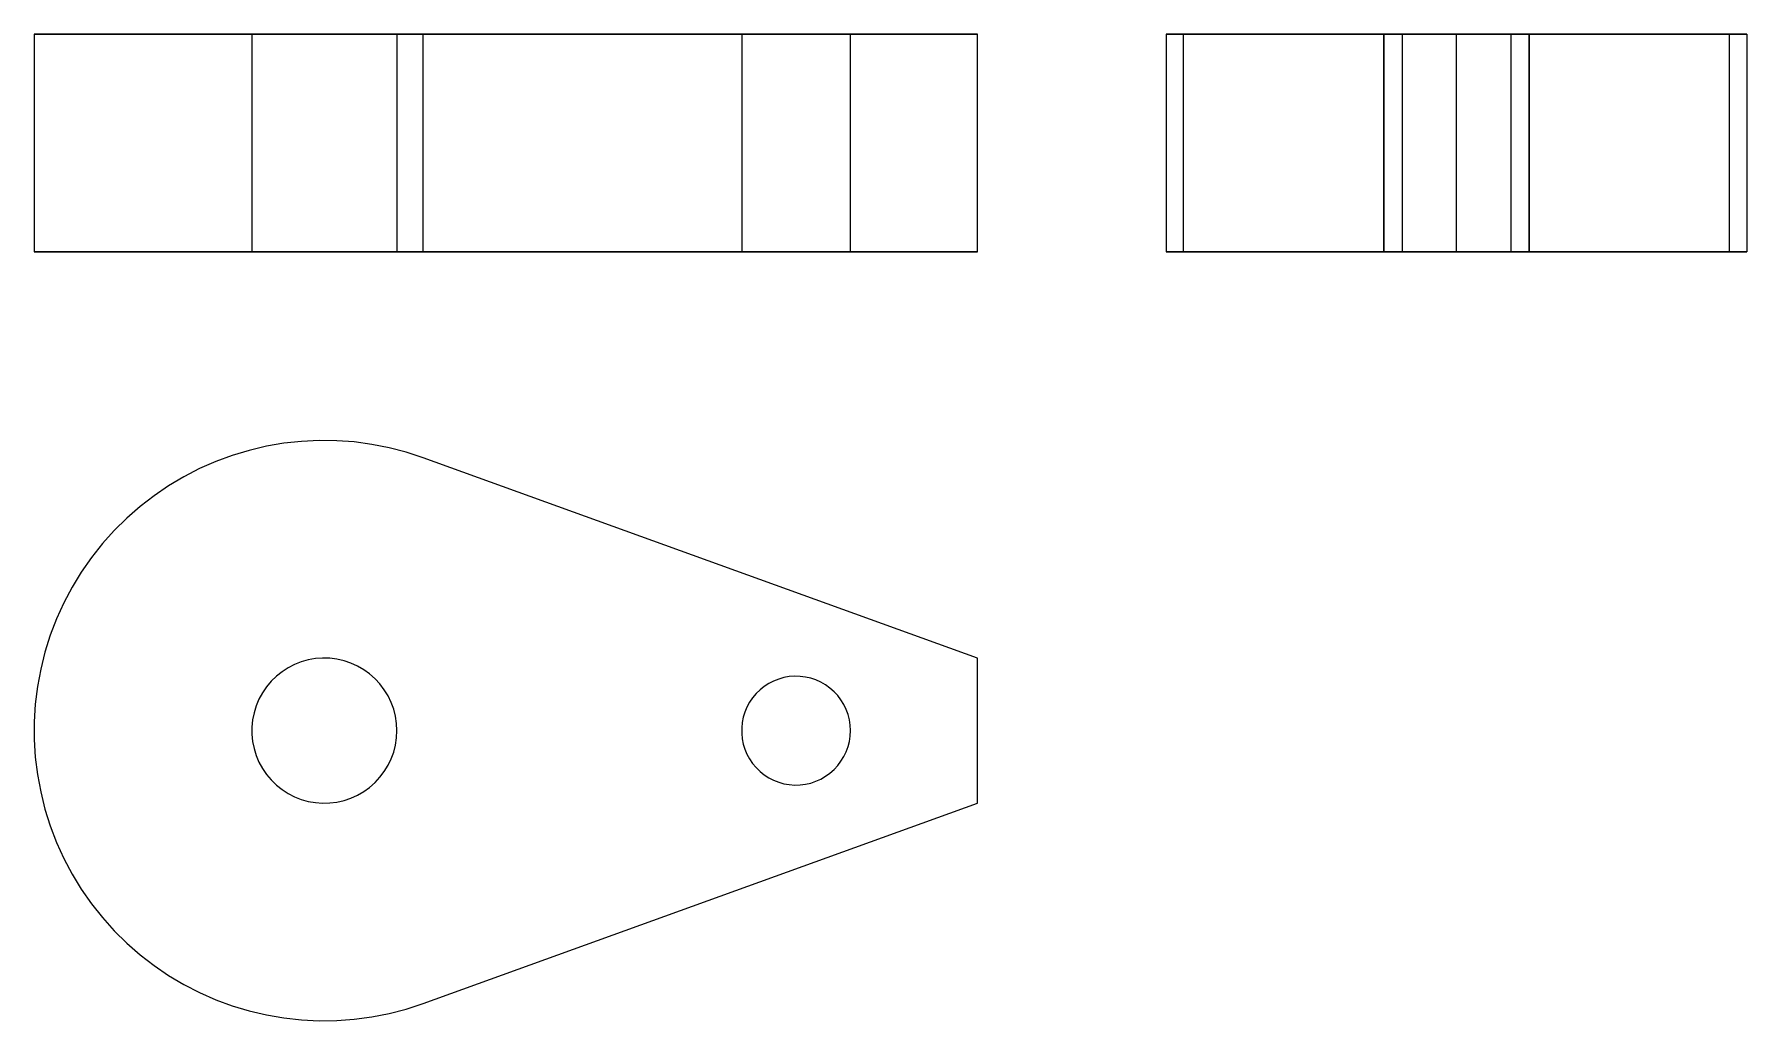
# Model space of a CAD drawing. Extents: x 0 to 1.97, y 0 to 1.13.
import ezdxf

# ---------------------------------------------------------------- set-up
doc = ezdxf.new("R2010")
doc.units = 0
doc.linetypes.add('HIDDEN', pattern=[9, 6, -3])
for name, color, linetype in [('FRONT', 7, 'CONTINUOUS'), ('FRONT_HID', 7, 'HIDDEN'), ('RIGHT', 7, 'CONTINUOUS'), ('RIGHT_HID', 7, 'HIDDEN'), ('TOP', 7, 'CONTINUOUS'), ('TOP_HID', 7, 'HIDDEN')]:
    doc.layers.add(name, color=color, linetype=linetype)

msp = doc.modelspace()

# ---------------------------------------------------------------- linework, layer by layer
at = {"layer": 'FRONT'}
for p, q in [((0.44665, 1.133221), (0, 1.133221)), ((0, 1.133221), (0, 0.883221)), ((1.083333, 1.133221), (0.44665, 1.133221)), ((0.44665, 0.883221), (0.44665, 1.133221)), ((1.083333, 0.883221), (1.083333, 1.133221)), ((0.44665, 0.883221), (0, 0.883221)), ((1.083333, 0.883221), (0.44665, 0.883221))]:
    msp.add_line(p, q, dxfattribs=at)
at = {"layer": 'FRONT_HID', "linetype": 'HIDDEN'}
for p, q in [((0, 1.133221), (0.44665, 1.133221)), ((0.416667, 1.133221), (0.25, 1.133221)), ((0.25, 1.133221), (0.416667, 1.133221)), ((0.25, 1.133221), (0.25, 0.883221)), ((0.416667, 0.883221), (0.416667, 1.133221)), ((0.44665, 1.133221), (1.083333, 1.133221)), ((0.44665, 0.883221), (0.44665, 1.133221)), ((0.9375, 1.133221), (0.8125, 1.133221)), ((0.8125, 1.133221), (0.9375, 1.133221)), ((0.8125, 1.133221), (0.8125, 0.883221)), ((0.9375, 0.883221), (0.9375, 1.133221)), ((1.083333, 0.883221), (1.083333, 1.133221)), ((0, 0.883221), (0.44665, 0.883221)), ((0.416667, 0.883221), (0.25, 0.883221)), ((0.25, 0.883221), (0.416667, 0.883221)), ((0.44665, 0.883221), (1.083333, 0.883221)), ((0.9375, 0.883221), (0.8125, 0.883221)), ((0.8125, 0.883221), (0.9375, 0.883221))]:
    msp.add_line(p, q, dxfattribs=at)
at = {"layer": 'RIGHT'}
for p, q in [((1.319852, 1.133221), (1.3, 1.133221)), ((1.3, 1.133221), (1.3, 0.883221)), ((1.55, 1.133221), (1.319852, 1.133221)), ((1.319852, 0.883221), (1.319852, 1.133221)), ((1.716667, 1.133221), (1.55, 1.133221)), ((1.55, 0.883221), (1.55, 1.133221)), ((1.946815, 1.133221), (1.716667, 1.133221)), ((1.716667, 0.883221), (1.716667, 1.133221)), ((1.966667, 1.133221), (1.946815, 1.133221)), ((1.946815, 0.883221), (1.946815, 1.133221)), ((1.966667, 1.133221), (1.966667, 0.883221)), ((1.319852, 0.883221), (1.3, 0.883221)), ((1.55, 0.883221), (1.319852, 0.883221)), ((1.716667, 0.883221), (1.55, 0.883221)), ((1.946815, 0.883221), (1.716667, 0.883221)), ((1.966667, 0.883221), (1.946815, 0.883221))]:
    msp.add_line(p, q, dxfattribs=at)
at = {"layer": 'RIGHT_HID', "linetype": 'HIDDEN'}
for p, q in [((1.3, 1.133221), (1.966667, 1.133221)), ((1.633333, 1.133221), (1.55, 1.133221)), ((1.55, 1.133221), (1.716667, 1.133221)), ((1.55, 1.133221), (1.55, 0.883221)), ((1.633333, 1.133221), (1.570833, 1.133221)), ((1.570833, 1.133221), (1.695833, 1.133221)), ((1.570833, 1.133221), (1.570833, 0.883221)), ((1.716667, 1.133221), (1.633333, 1.133221)), ((1.695833, 1.133221), (1.633333, 1.133221)), ((1.633333, 0.883221), (1.633333, 1.133221)), ((1.633333, 0.883221), (1.633333, 1.133221)), ((1.695833, 1.133221), (1.695833, 0.883221)), ((1.716667, 1.133221), (1.716667, 0.883221)), ((1.3, 0.883221), (1.966667, 0.883221)), ((1.633333, 0.883221), (1.55, 0.883221)), ((1.55, 0.883221), (1.716667, 0.883221)), ((1.633333, 0.883221), (1.570833, 0.883221)), ((1.570833, 0.883221), (1.695833, 0.883221)), ((1.716667, 0.883221), (1.633333, 0.883221)), ((1.695833, 0.883221), (1.633333, 0.883221))]:
    msp.add_line(p, q, dxfattribs=at)
at = {"layer": 'TOP'}
for p, q in [((0.22744, 0.649395), (0.208403, 0.642376)), ((0.246868, 0.655242), (0.22744, 0.649395)), ((0.266617, 0.659897), (0.246868, 0.655242)), ((0.286612, 0.663342), (0.266617, 0.659897)), ((0.306779, 0.665563), (0.286612, 0.663342)), ((0.327045, 0.666554), (0.306779, 0.665563)), ((0.347333, 0.66631), (0.327045, 0.666554)), ((0.367568, 0.664832), (0.347333, 0.66631)), ((0.387677, 0.662125), (0.367568, 0.664832)), ((0.407583, 0.658201), (0.387677, 0.662125)), ((0.427214, 0.653072), (0.407583, 0.658201)), ((0.446496, 0.646758), (0.427214, 0.653072)), ((0.189828, 0.634212), (0.171785, 0.624933)), ((0.208403, 0.642376), (0.189828, 0.634212)), ((1.083179, 0.41661), (0.446496, 0.646758)), ((0.154339, 0.614573), (0.137556, 0.603171)), ((0.171785, 0.624933), (0.154339, 0.614573)), ((0.121498, 0.59077), (0.106224, 0.577414)), ((0.137556, 0.603171), (0.121498, 0.59077)), ((0.106224, 0.577414), (0.091791, 0.563153)), ((0.091791, 0.563153), (0.078253, 0.548041)), ((0.065659, 0.532134), (0.054056, 0.515489)), ((0.078253, 0.548041), (0.065659, 0.532134)), ((0.054056, 0.515489), (0.043487, 0.49817)), ((0.043487, 0.49817), (0.033991, 0.480239)), ((0.033991, 0.480239), (0.025604, 0.461764)), ((0.025604, 0.461764), (0.018357, 0.442813)), ((0.018357, 0.442813), (0.012276, 0.423456)), ((0.012276, 0.423456), (0.007384, 0.403765)), ((0.314636, 0.414521), (0.306638, 0.412271)), ((0.322817, 0.415964), (0.314636, 0.414521)), ((0.331101, 0.416584), (0.322817, 0.415964)), ((0.339406, 0.416377), (0.331101, 0.416584)), ((0.34765, 0.415344), (0.339406, 0.416377)), ((0.355749, 0.413496), (0.34765, 0.415344)), ((0.363624, 0.41085), (0.355749, 0.413496)), ((1.083179, 0.249944), (1.083179, 0.41661)), ((0.007384, 0.403765), (0.003699, 0.383813)), ((0.278038, 0.395759), (0.272091, 0.389958)), ((0.284534, 0.400939), (0.278038, 0.395759)), ((0.291512, 0.405446), (0.284534, 0.400939)), ((0.298905, 0.409236), (0.291512, 0.405446)), ((0.306638, 0.412271), (0.298905, 0.409236)), ((0.371196, 0.407433), (0.363624, 0.41085)), ((0.378391, 0.403279), (0.371196, 0.407433)), ((0.385136, 0.39843), (0.378391, 0.403279)), ((0.391365, 0.392933), (0.385136, 0.39843)), ((0.860938, 0.39421), (0.85494, 0.392523)), ((0.867074, 0.395292), (0.860938, 0.39421)), ((0.873287, 0.395758), (0.867074, 0.395292)), ((0.879516, 0.395602), (0.873287, 0.395758)), ((0.885699, 0.394828), (0.879516, 0.395602)), ((0.891773, 0.393441), (0.885699, 0.394828)), ((0.897679, 0.391457), (0.891773, 0.393441)), ((0.003699, 0.383813), (0.001234, 0.363674)), ((0.262071, 0.37673), (0.258098, 0.369434)), ((0.266751, 0.383594), (0.262071, 0.37673)), ((0.272091, 0.389958), (0.266751, 0.383594)), ((0.397016, 0.386843), (0.391365, 0.392933)), ((0.402032, 0.38022), (0.397016, 0.386843)), ((0.406364, 0.373132), (0.402032, 0.38022)), ((0.82903, 0.375788), (0.825025, 0.371015)), ((0.83349, 0.380138), (0.82903, 0.375788)), ((0.838362, 0.384023), (0.83349, 0.380138)), ((0.843596, 0.387404), (0.838362, 0.384023)), ((0.84914, 0.390246), (0.843596, 0.387404)), ((0.85494, 0.392523), (0.84914, 0.390246)), ((0.903359, 0.388894), (0.897679, 0.391457)), ((0.908755, 0.385779), (0.903359, 0.388894)), ((0.913814, 0.382142), (0.908755, 0.385779)), ((0.918485, 0.378019), (0.913814, 0.382142)), ((0.922723, 0.373451), (0.918485, 0.378019)), ((0.001234, 0.363674), (0, 0.343422)), ((0.254871, 0.361779), (0.252422, 0.35384)), ((0.258098, 0.369434), (0.254871, 0.361779)), ((0.409969, 0.365647), (0.406364, 0.373132)), ((0.41281, 0.35784), (0.409969, 0.365647)), ((0.41486, 0.349789), (0.41281, 0.35784)), ((0.816115, 0.354653), (0.814278, 0.348699)), ((0.818535, 0.360395), (0.816115, 0.354653)), ((0.821515, 0.365867), (0.818535, 0.360395)), ((0.825025, 0.371015), (0.821515, 0.365867)), ((0.926486, 0.368485), (0.922723, 0.373451)), ((0.929734, 0.363168), (0.926486, 0.368485)), ((0.932438, 0.357554), (0.929734, 0.363168)), ((0.934569, 0.351699), (0.932438, 0.357554)), ((0, 0.343422), (0, 0.323132)), ((0.250776, 0.345697), (0.249949, 0.337431)), ((0.249949, 0.337431), (0.249949, 0.329123)), ((0.252422, 0.35384), (0.250776, 0.345697)), ((0.416098, 0.341574), (0.41486, 0.349789)), ((0.416512, 0.333277), (0.416098, 0.341574)), ((0.813044, 0.342592), (0.812423, 0.336392)), ((0.812423, 0.336392), (0.812423, 0.330162)), ((0.814278, 0.348699), (0.813044, 0.342592)), ((0.936106, 0.345661), (0.934569, 0.351699)), ((0.937035, 0.3395), (0.936106, 0.345661)), ((0.937346, 0.333277), (0.937035, 0.3395)), ((0, 0.323132), (0.001234, 0.30288)), ((0.249949, 0.329123), (0.250776, 0.320857)), ((0.250776, 0.320857), (0.252422, 0.312714)), ((0.41281, 0.308714), (0.41486, 0.316765)), ((0.41486, 0.316765), (0.416098, 0.32498)), ((0.416098, 0.32498), (0.416512, 0.333277)), ((0.812423, 0.330162), (0.813044, 0.323962)), ((0.813044, 0.323962), (0.814278, 0.317855)), ((0.814278, 0.317855), (0.816115, 0.311901)), ((0.932438, 0.309), (0.934569, 0.314855)), ((0.934569, 0.314855), (0.936106, 0.320893)), ((0.936106, 0.320893), (0.937035, 0.327054)), ((0.937035, 0.327054), (0.937346, 0.333277)), ((0.001234, 0.30288), (0.003699, 0.282741)), ((0.252422, 0.312714), (0.254871, 0.304775)), ((0.254871, 0.304775), (0.258098, 0.29712)), ((0.258098, 0.29712), (0.262071, 0.289824)), ((0.406364, 0.293423), (0.409969, 0.300907)), ((0.409969, 0.300907), (0.41281, 0.308714)), ((0.816115, 0.311901), (0.818535, 0.306159)), ((0.818535, 0.306159), (0.821515, 0.300687)), ((0.821515, 0.300687), (0.825025, 0.295539)), ((0.825025, 0.295539), (0.82903, 0.290766)), ((0.922723, 0.293103), (0.926486, 0.29807)), ((0.926486, 0.29807), (0.929734, 0.303386)), ((0.929734, 0.303386), (0.932438, 0.309)), ((0.003699, 0.282741), (0.007384, 0.262789)), ((0.262071, 0.289824), (0.266751, 0.28296)), ((0.266751, 0.28296), (0.272091, 0.276596)), ((0.272091, 0.276596), (0.278038, 0.270795)), ((0.391365, 0.273621), (0.397016, 0.279711)), ((0.397016, 0.279711), (0.402032, 0.286334)), ((0.402032, 0.286334), (0.406364, 0.293423)), ((0.82903, 0.290766), (0.83349, 0.286416)), ((0.83349, 0.286416), (0.838362, 0.282531)), ((0.838362, 0.282531), (0.843596, 0.27915)), ((0.843596, 0.27915), (0.84914, 0.276308)), ((0.84914, 0.276308), (0.85494, 0.274032)), ((0.897679, 0.275097), (0.903359, 0.27766)), ((0.903359, 0.27766), (0.908755, 0.280775)), ((0.908755, 0.280775), (0.913814, 0.284413)), ((0.913814, 0.284413), (0.918485, 0.288535)), ((0.918485, 0.288535), (0.922723, 0.293103)), ((0.007384, 0.262789), (0.012276, 0.243098)), ((0.278038, 0.270795), (0.284534, 0.265616)), ((0.284534, 0.265616), (0.291512, 0.261108)), ((0.291512, 0.261108), (0.298905, 0.257318)), ((0.298905, 0.257318), (0.306638, 0.254283)), ((0.355749, 0.253058), (0.363624, 0.255704)), ((0.363624, 0.255704), (0.371196, 0.259121)), ((0.371196, 0.259121), (0.378391, 0.263275)), ((0.378391, 0.263275), (0.385136, 0.268124)), ((0.385136, 0.268124), (0.391365, 0.273621)), ((0.85494, 0.274032), (0.860938, 0.272344)), ((0.860938, 0.272344), (0.867074, 0.271262)), ((0.867074, 0.271262), (0.873287, 0.270796)), ((0.873287, 0.270796), (0.879516, 0.270952)), ((0.879516, 0.270952), (0.885699, 0.271727)), ((0.885699, 0.271727), (0.891773, 0.273113)), ((0.891773, 0.273113), (0.897679, 0.275097)), ((0.012276, 0.243098), (0.018357, 0.223741)), ((0.306638, 0.254283), (0.314636, 0.252033)), ((0.314636, 0.252033), (0.322817, 0.25059)), ((0.322817, 0.25059), (0.331101, 0.24997)), ((0.331101, 0.24997), (0.339406, 0.250177)), ((0.339406, 0.250177), (0.34765, 0.25121)), ((0.34765, 0.25121), (0.355749, 0.253058)), ((0.446496, 0.019796), (1.083179, 0.249944)), ((0.018357, 0.223741), (0.025604, 0.20479)), ((0.025604, 0.20479), (0.033991, 0.186315)), ((0.033991, 0.186315), (0.043487, 0.168384)), ((0.043487, 0.168384), (0.054056, 0.151065)), ((0.054056, 0.151065), (0.065659, 0.13442)), ((0.065659, 0.13442), (0.078253, 0.118513)), ((0.078253, 0.118513), (0.091791, 0.103401)), ((0.091791, 0.103401), (0.106224, 0.08914)), ((0.106224, 0.08914), (0.121498, 0.075785)), ((0.121498, 0.075785), (0.137556, 0.063383)), ((0.137556, 0.063383), (0.154339, 0.051981)), ((0.154339, 0.051981), (0.171785, 0.041621)), ((0.171785, 0.041621), (0.189828, 0.032342)), ((0.189828, 0.032342), (0.208403, 0.024178)), ((0.208403, 0.024178), (0.22744, 0.017159)), ((0.427214, 0.013482), (0.446496, 0.019796)), ((0.22744, 0.017159), (0.246868, 0.011312)), ((0.246868, 0.011312), (0.266617, 0.006657)), ((0.266617, 0.006657), (0.286612, 0.003212)), ((0.286612, 0.003212), (0.306779, 0.000991)), ((0.306779, 0.000991), (0.327045, 0)), ((0.327045, 0), (0.347333, 0.000244)), ((0.347333, 0.000244), (0.367568, 0.001722)), ((0.367568, 0.001722), (0.387677, 0.004429)), ((0.387677, 0.004429), (0.407583, 0.008354)), ((0.407583, 0.008354), (0.427214, 0.013482))]:
    msp.add_line(p, q, dxfattribs=at)
at = {"layer": 'TOP_HID', "linetype": 'HIDDEN'}
for p, q in [((0.22744, 0.649395), (0.208403, 0.642376)), ((0.246868, 0.655242), (0.22744, 0.649395)), ((0.266617, 0.659897), (0.246868, 0.655242)), ((0.286612, 0.663342), (0.266617, 0.659897)), ((0.306779, 0.665563), (0.286612, 0.663342)), ((0.327045, 0.666554), (0.306779, 0.665563)), ((0.347333, 0.66631), (0.327045, 0.666554)), ((0.367568, 0.664832), (0.347333, 0.66631)), ((0.387677, 0.662125), (0.367568, 0.664832)), ((0.407583, 0.658201), (0.387677, 0.662125)), ((0.427214, 0.653072), (0.407583, 0.658201)), ((0.446496, 0.646758), (0.427214, 0.653072)), ((0.189828, 0.634212), (0.171785, 0.624933)), ((0.208403, 0.642376), (0.189828, 0.634212)), ((1.083179, 0.41661), (0.446496, 0.646758)), ((0.154339, 0.614573), (0.137556, 0.603171)), ((0.171785, 0.624933), (0.154339, 0.614573)), ((0.121498, 0.59077), (0.106224, 0.577414)), ((0.137556, 0.603171), (0.121498, 0.59077)), ((0.106224, 0.577414), (0.091791, 0.563153)), ((0.091791, 0.563153), (0.078253, 0.548041)), ((0.065659, 0.532134), (0.054056, 0.515489)), ((0.078253, 0.548041), (0.065659, 0.532134)), ((0.054056, 0.515489), (0.043487, 0.49817)), ((0.043487, 0.49817), (0.033991, 0.480239)), ((0.033991, 0.480239), (0.025604, 0.461764)), ((0.025604, 0.461764), (0.018357, 0.442813)), ((0.018357, 0.442813), (0.012276, 0.423456)), ((0.012276, 0.423456), (0.007384, 0.403765)), ((0.314636, 0.414521), (0.306638, 0.412271)), ((0.322817, 0.415964), (0.314636, 0.414521)), ((0.331101, 0.416584), (0.322817, 0.415964)), ((0.339406, 0.416377), (0.331101, 0.416584)), ((0.34765, 0.415344), (0.339406, 0.416377)), ((0.355749, 0.413496), (0.34765, 0.415344)), ((0.363624, 0.41085), (0.355749, 0.413496)), ((1.083179, 0.249944), (1.083179, 0.41661)), ((0.007384, 0.403765), (0.003699, 0.383813)), ((0.278038, 0.395759), (0.272091, 0.389958)), ((0.284534, 0.400939), (0.278038, 0.395759)), ((0.291512, 0.405446), (0.284534, 0.400939)), ((0.298905, 0.409236), (0.291512, 0.405446)), ((0.306638, 0.412271), (0.298905, 0.409236)), ((0.371196, 0.407433), (0.363624, 0.41085)), ((0.378391, 0.403279), (0.371196, 0.407433)), ((0.385136, 0.39843), (0.378391, 0.403279)), ((0.391365, 0.392933), (0.385136, 0.39843)), ((0.860938, 0.39421), (0.85494, 0.392523)), ((0.867074, 0.395292), (0.860938, 0.39421)), ((0.873287, 0.395758), (0.867074, 0.395292)), ((0.879516, 0.395602), (0.873287, 0.395758)), ((0.885699, 0.394828), (0.879516, 0.395602)), ((0.891773, 0.393441), (0.885699, 0.394828)), ((0.897679, 0.391457), (0.891773, 0.393441)), ((0.003699, 0.383813), (0.001234, 0.363674)), ((0.262071, 0.37673), (0.258098, 0.369434)), ((0.266751, 0.383594), (0.262071, 0.37673)), ((0.272091, 0.389958), (0.266751, 0.383594)), ((0.397016, 0.386843), (0.391365, 0.392933)), ((0.402032, 0.38022), (0.397016, 0.386843)), ((0.406364, 0.373132), (0.402032, 0.38022)), ((0.82903, 0.375788), (0.825025, 0.371015)), ((0.83349, 0.380138), (0.82903, 0.375788)), ((0.838362, 0.384023), (0.83349, 0.380138)), ((0.843596, 0.387404), (0.838362, 0.384023)), ((0.84914, 0.390246), (0.843596, 0.387404)), ((0.85494, 0.392523), (0.84914, 0.390246)), ((0.903359, 0.388894), (0.897679, 0.391457)), ((0.908755, 0.385779), (0.903359, 0.388894)), ((0.913814, 0.382142), (0.908755, 0.385779)), ((0.918485, 0.378019), (0.913814, 0.382142)), ((0.922723, 0.373451), (0.918485, 0.378019)), ((0.001234, 0.363674), (0, 0.343422)), ((0.254871, 0.361779), (0.252422, 0.35384)), ((0.258098, 0.369434), (0.254871, 0.361779)), ((0.409969, 0.365647), (0.406364, 0.373132)), ((0.41281, 0.35784), (0.409969, 0.365647)), ((0.41486, 0.349789), (0.41281, 0.35784)), ((0.816115, 0.354653), (0.814278, 0.348699)), ((0.818535, 0.360395), (0.816115, 0.354653)), ((0.821515, 0.365867), (0.818535, 0.360395)), ((0.825025, 0.371015), (0.821515, 0.365867)), ((0.926486, 0.368485), (0.922723, 0.373451)), ((0.929734, 0.363168), (0.926486, 0.368485)), ((0.932438, 0.357554), (0.929734, 0.363168)), ((0.934569, 0.351699), (0.932438, 0.357554)), ((0, 0.343422), (0, 0.323132)), ((0.250776, 0.345697), (0.249949, 0.337431)), ((0.249949, 0.337431), (0.249949, 0.329123)), ((0.252422, 0.35384), (0.250776, 0.345697)), ((0.416098, 0.341574), (0.41486, 0.349789)), ((0.416512, 0.333277), (0.416098, 0.341574)), ((0.813044, 0.342592), (0.812423, 0.336392)), ((0.812423, 0.336392), (0.812423, 0.330162)), ((0.814278, 0.348699), (0.813044, 0.342592)), ((0.936106, 0.345661), (0.934569, 0.351699)), ((0.937035, 0.3395), (0.936106, 0.345661)), ((0.937346, 0.333277), (0.937035, 0.3395)), ((0, 0.323132), (0.001234, 0.30288)), ((0.249949, 0.329123), (0.250776, 0.320857)), ((0.250776, 0.320857), (0.252422, 0.312714)), ((0.41281, 0.308714), (0.41486, 0.316765)), ((0.41486, 0.316765), (0.416098, 0.32498)), ((0.416098, 0.32498), (0.416512, 0.333277)), ((0.812423, 0.330162), (0.813044, 0.323962)), ((0.813044, 0.323962), (0.814278, 0.317855)), ((0.814278, 0.317855), (0.816115, 0.311901)), ((0.932438, 0.309), (0.934569, 0.314855)), ((0.934569, 0.314855), (0.936106, 0.320893)), ((0.936106, 0.320893), (0.937035, 0.327054)), ((0.937035, 0.327054), (0.937346, 0.333277)), ((0.001234, 0.30288), (0.003699, 0.282741)), ((0.252422, 0.312714), (0.254871, 0.304775)), ((0.254871, 0.304775), (0.258098, 0.29712)), ((0.258098, 0.29712), (0.262071, 0.289824)), ((0.406364, 0.293423), (0.409969, 0.300907)), ((0.409969, 0.300907), (0.41281, 0.308714)), ((0.816115, 0.311901), (0.818535, 0.306159)), ((0.818535, 0.306159), (0.821515, 0.300687)), ((0.821515, 0.300687), (0.825025, 0.295539)), ((0.825025, 0.295539), (0.82903, 0.290766)), ((0.922723, 0.293103), (0.926486, 0.29807)), ((0.926486, 0.29807), (0.929734, 0.303386)), ((0.929734, 0.303386), (0.932438, 0.309)), ((0.003699, 0.282741), (0.007384, 0.262789)), ((0.262071, 0.289824), (0.266751, 0.28296)), ((0.266751, 0.28296), (0.272091, 0.276596)), ((0.272091, 0.276596), (0.278038, 0.270795)), ((0.391365, 0.273621), (0.397016, 0.279711)), ((0.397016, 0.279711), (0.402032, 0.286334)), ((0.402032, 0.286334), (0.406364, 0.293423)), ((0.82903, 0.290766), (0.83349, 0.286416)), ((0.83349, 0.286416), (0.838362, 0.282531)), ((0.838362, 0.282531), (0.843596, 0.27915)), ((0.843596, 0.27915), (0.84914, 0.276308)), ((0.84914, 0.276308), (0.85494, 0.274032)), ((0.897679, 0.275097), (0.903359, 0.27766)), ((0.903359, 0.27766), (0.908755, 0.280775)), ((0.908755, 0.280775), (0.913814, 0.284413)), ((0.913814, 0.284413), (0.918485, 0.288535)), ((0.918485, 0.288535), (0.922723, 0.293103)), ((0.007384, 0.262789), (0.012276, 0.243098)), ((0.278038, 0.270795), (0.284534, 0.265616)), ((0.284534, 0.265616), (0.291512, 0.261108)), ((0.291512, 0.261108), (0.298905, 0.257318)), ((0.298905, 0.257318), (0.306638, 0.254283)), ((0.355749, 0.253058), (0.363624, 0.255704)), ((0.363624, 0.255704), (0.371196, 0.259121)), ((0.371196, 0.259121), (0.378391, 0.263275)), ((0.378391, 0.263275), (0.385136, 0.268124)), ((0.385136, 0.268124), (0.391365, 0.273621)), ((0.85494, 0.274032), (0.860938, 0.272344)), ((0.860938, 0.272344), (0.867074, 0.271262)), ((0.867074, 0.271262), (0.873287, 0.270796)), ((0.873287, 0.270796), (0.879516, 0.270952)), ((0.879516, 0.270952), (0.885699, 0.271727)), ((0.885699, 0.271727), (0.891773, 0.273113)), ((0.891773, 0.273113), (0.897679, 0.275097)), ((0.012276, 0.243098), (0.018357, 0.223741)), ((0.306638, 0.254283), (0.314636, 0.252033)), ((0.314636, 0.252033), (0.322817, 0.25059)), ((0.322817, 0.25059), (0.331101, 0.24997)), ((0.331101, 0.24997), (0.339406, 0.250177)), ((0.339406, 0.250177), (0.34765, 0.25121)), ((0.34765, 0.25121), (0.355749, 0.253058)), ((0.446496, 0.019796), (1.083179, 0.249944)), ((0.018357, 0.223741), (0.025604, 0.20479)), ((0.025604, 0.20479), (0.033991, 0.186315)), ((0.033991, 0.186315), (0.043487, 0.168384)), ((0.043487, 0.168384), (0.054056, 0.151065)), ((0.054056, 0.151065), (0.065659, 0.13442)), ((0.065659, 0.13442), (0.078253, 0.118513)), ((0.078253, 0.118513), (0.091791, 0.103401)), ((0.091791, 0.103401), (0.106224, 0.08914)), ((0.106224, 0.08914), (0.121498, 0.075785)), ((0.121498, 0.075785), (0.137556, 0.063383)), ((0.137556, 0.063383), (0.154339, 0.051981)), ((0.154339, 0.051981), (0.171785, 0.041621)), ((0.171785, 0.041621), (0.189828, 0.032342)), ((0.189828, 0.032342), (0.208403, 0.024178)), ((0.208403, 0.024178), (0.22744, 0.017159)), ((0.427214, 0.013482), (0.446496, 0.019796)), ((0.22744, 0.017159), (0.246868, 0.011312)), ((0.246868, 0.011312), (0.266617, 0.006657)), ((0.266617, 0.006657), (0.286612, 0.003212)), ((0.286612, 0.003212), (0.306779, 0.000991)), ((0.306779, 0.000991), (0.327045, 0)), ((0.327045, 0), (0.347333, 0.000244)), ((0.347333, 0.000244), (0.367568, 0.001722)), ((0.367568, 0.001722), (0.387677, 0.004429)), ((0.387677, 0.004429), (0.407583, 0.008354)), ((0.407583, 0.008354), (0.427214, 0.013482))]:
    msp.add_line(p, q, dxfattribs=at)

doc.saveas('drawing.dxf')
